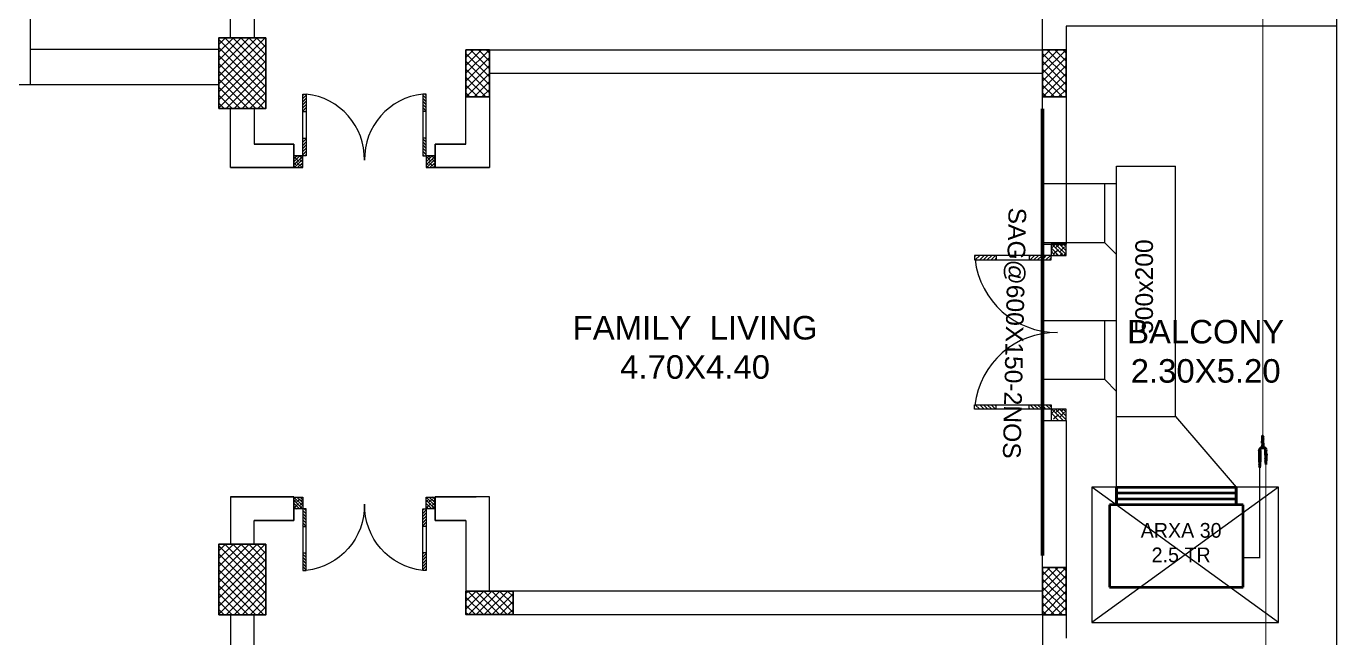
# Model space of a CAD drawing. Header units: centimetres. Extents: x -222850 to -5411, y 68875 to 74032.
# Drawn here: x -216209 to -215095, y 71863 to 72383 of the extents above; entities that cross this region are included whole.
import ezdxf

# ---------------------------------------------------------------- set-up
doc = ezdxf.new("R2010")
doc.units = ezdxf.units.CM
for name, color, linetype in [('A STAIR', 15, 'Continuous'), ('A TEXT FRAME', 253, 'Continuous'), ('COLUMN', 6, 'Continuous'), ('HAVC', 6, 'Continuous'), ('HVAC', 6, 'Continuous'), ('t10', 7, 'Continuous'), ('VRF', 31, 'Continuous'), ('WALLL', 7, 'Continuous')]:
    doc.layers.add(name, color=color, linetype=linetype)
for name, color, linetype, lineweight in [('A WALL BORDER', 130, 'Continuous', 30), ('m thick', 15, 'Continuous', 20), ('TXT BM NME', 102, 'Continuous', 13), ('wall face 1', 4, 'Continuous', 30)]:
    doc.layers.add(name, color=color, linetype=linetype, lineweight=lineweight)
doc.styles.add('ARI', font='arial.ttf')
doc.styles.get("Standard").update_dxf_attribs({"font": 'arial.ttf'})

# ---------------------------------------------------------------- blocks, each defined once
blk = doc.blocks.new('W .150')
at = {"layer": 'A STAIR', "linetype": 'ByBlock', "lineweight": 5}
h = blk.add_hatch(dxfattribs=at)
h.set_pattern_fill('ANSI31', color=256, scale=0.1875, style=0)
h.set_pattern_definition([(45, (-1278.992507, 5.066227), (-0.0165728152, 0.0165728152), [])])
h.paths.add_polyline_path([(135.572, 6.937), (135.534, 6.937), (135.534, 6.75), (135.572, 6.75)])
h.paths.add_polyline_path([(135.572, 7.406), (135.534, 7.406), (135.534, 7.218), (135.572, 7.218)])
h = blk.add_hatch(dxfattribs=at)
h.set_pattern_fill('ANSI31', color=256, scale=0.1875, style=0)
h.set_pattern_definition([(135, (1551.373335, 5.066227), (0.0165728152, 0.0165728152), [])])
h.paths.add_polyline_path([(136.847, 6.937), (136.809, 6.937), (136.809, 6.75), (136.847, 6.75)])
h.paths.add_polyline_path([(136.847, 7.406), (136.809, 7.406), (136.809, 7.218), (136.847, 7.218)])
h = blk.add_hatch(dxfattribs=at)
h.set_pattern_fill('ANSI38', color=256, scale=0.1875, angle=180, style=0)
h.set_pattern_definition([(225, (107.112264, 983.23337), (0.0165728152, -0.0165728152), []), (315, (107.112264, 983.23337), (0.04971844555, -0.0165728152), [0.05859375, -0.03515625])])
h.paths.add_polyline_path([(135.534, 6.625), (135.534, 6.75), (135.44, 6.75), (135.44, 6.625)])
h = blk.add_hatch(dxfattribs=at)
h.set_pattern_fill('ANSI38', color=256, scale=0.1875, angle=180, style=0)
h.set_pattern_definition([(225, (108.518514, 983.23337), (0.0165728152, -0.0165728152), []), (315, (108.518514, 983.23337), (0.04971844555, -0.0165728152), [0.05859375, -0.03515625])])
h.paths.add_polyline_path([(136.94, 6.625), (136.94, 6.75), (136.847, 6.75), (136.847, 6.625)])
at = {"layer": 'A STAIR', "linetype": 'ByBlock', "lineweight": 5, "ltscale": 2}
for p, q in [((135.534, 7.406), (135.572, 7.406)), ((135.534, 6.75), (135.534, 7.406)), ((135.572, 7.406), (135.572, 6.75)), ((136.847, 7.406), (136.809, 7.406)), ((136.809, 7.406), (136.809, 6.75)), ((136.847, 6.75), (136.847, 7.406)), ((135.534, 7.218), (135.572, 7.218)), ((136.847, 7.218), (136.809, 7.218)), ((135.534, 6.937), (135.572, 6.937)), ((136.847, 6.937), (136.809, 6.937)), ((135.572, 6.75), (135.534, 6.75)), ((136.809, 6.75), (136.847, 6.75))]:
    blk.add_line(p, q, dxfattribs=at)
at = {"layer": 'A STAIR', "linetype": 'ByBlock', "lineweight": 5}
for points in [[(135.44, 6.75), (135.44, 6.625), (135.534, 6.625), (135.534, 6.75)], [(136.847, 6.75), (136.847, 6.625), (136.94, 6.625), (136.94, 6.75)]]:
    blk.add_lwpolyline(points, close=True, dxfattribs=at)
at = {"layer": 'A WALL BORDER', "color": 42, "linetype": 'ByBlock', "lineweight": 5, "ltscale": 0.005}
for centre, start, end in [((135.494, 6.714), 358.9677, 83.6083), ((136.887, 6.714), 96.3917, 181.0323)]:
    blk.add_arc(centre, 0.696, start, end, dxfattribs=at)
blk = doc.blocks.new('ER')
at = {"layer": 'A STAIR', "linetype": 'ByBlock', "lineweight": 5, "ltscale": 2}
for points in [[(-9.3, 135.6), (3.5, 135.6), (3.5, 145.2), (-9.3, 145.2)], [(-74.4, 135.6), (-74.4, 131.8), (-9.3, 131.8), (-9.3, 135.6)], [(-74.4, 4.8), (-74.4, 8.6), (-9.3, 8.6), (-9.3, 4.8)], [(-9.3, -4.8), (3.5, -4.8), (3.5, 4.8), (-9.3, 4.8)]]:
    blk.add_lwpolyline(points, close=True, dxfattribs=at)
for points in [[(-8.6, 145.2), (1, 135.6)], [(-5.4, 142), (-2.2, 145.2), (3.5, 139.5)], [(-5.4, 145.2), (3.5, 136.3)], [(-0.3, 143.3), (1, 145.2), (3.5, 142.7)], [(-73.1, 135.6), (-74.4, 134.4)], [(-69.9, 135.6), (-73.7, 131.8)], [(-66.1, 135.6), (-69.9, 131.8)], [(-62.9, 135.6), (-66.7, 131.8)], [(-59.7, 135.6), (-63.5, 131.8)], [(-56.5, 135.6), (-60.3, 131.8)], [(-55.9, 135.6), (-55.9, 131.8)], [(-26.5, 135.6), (-27.8, 134.4)], [(-27.8, 135.6), (-27.8, 131.8)], [(-23.3, 135.6), (-27.1, 131.8)], [(-20.1, 135.6), (-23.9, 131.8)], [(-16.9, 135.6), (-20.7, 131.8)], [(-13.7, 135.6), (-16.9, 131.8)], [(-9.9, 135.6), (-13.7, 131.8)], [(-9.3, 133.7), (-10.5, 131.8)], [(-9.3, 141.4), (-6.1, 144.6)], [(-9.3, 142), (-2.9, 135.6)], [(-9.3, 138.2), (-8, 139.5)], [(-9.3, 138.8), (-6.1, 135.6)], [(-7.3, 136.9), (-2.9, 140.7)], [(-4.8, 135.6), (-4.8, 136.3)], [(-2.2, 138.2), (2.2, 142.7)], [(-1.6, 135.6), (0.3, 137.6)], [(1.6, 135.6), (3.5, 137.6)], [(2.9, 140.1), (3.5, 140.7)], [(-55.9, 133.1), (-57.1, 131.8)], [(-69.9, 4.8), (-73.7, 8.6)], [(-66.1, 4.8), (-69.9, 8.6)], [(-62.9, 4.8), (-66.7, 8.6)], [(-59.7, 4.8), (-63.5, 8.6)], [(-56.5, 4.8), (-60.3, 8.6)], [(-55.9, 7.3), (-57.1, 8.6)], [(-55.9, 4.8), (-55.9, 8.6)], [(-27.8, 4.8), (-27.8, 8.6)], [(-26.5, 4.8), (-27.8, 5.4)], [(-23.3, 4.8), (-27.1, 8.6)], [(-20.1, 4.8), (-23.9, 8.6)], [(-16.9, 4.8), (-20.7, 8.6)], [(-13.7, 4.8), (-16.9, 8.6)], [(-9.9, 4.8), (-13.7, 8.6)], [(-9.3, 6.7), (-10.5, 8.6)], [(-9.3, 1), (-6.1, 4.1)], [(-9.3, 1.6), (-2.9, -4.8)], [(-8.6, 4.8), (1, -4.8)], [(-7.3, -3.5), (-2.9, 0.3)], [(-5.4, 1.6), (-2.2, 4.8), (3.5, -1)], [(-5.4, 4.8), (3.5, -4.1)], [(-2.2, -2.2), (2.2, 2.2)], [(-0.3, 2.9), (1, 4.8), (3.5, 2.2)], [(2.9, -0.3), (3.5, 0.3)]]:
    blk.add_lwpolyline(points, dxfattribs=at)
at = {"layer": 'A WALL BORDER', "color": 42, "linetype": 'ByBlock', "lineweight": 5, "ltscale": 0.005}
for centre, radius, start, end in [((-4.3, 140.2), 70.1, 186.6615, 270.3634), ((-4.7, 0.4), 69.7, 89.3114, 173.4685)]:
    blk.add_arc(centre, radius, start, end, dxfattribs=at)
blk = doc.blocks.new('BRNTT')
at = {"color": 56, "linetype": 'Continuous', "lineweight": 15, "ltscale": 0.005}
for p, q in [((13602, -27828), (12017, -27828)), ((12017, -27828), (12017, -28978)), ((12017, -28978), (13602, -27828)), ((12017, -27828), (13602, -28978)), ((13602, -28978), (13602, -27828)), ((12017, -28978), (13602, -28978))]:
    blk.add_line(p, q, dxfattribs=at)
at = {"layer": 'VRF', "color": 15, "linetype": 'Continuous', "lineweight": 40, "ltscale": 0.005, "true_color": 0xac4f35}
for p, q in [((13452, -28128), (12317, -28128)), ((12317, -28128), (12317, -28828)), ((13452, -28828), (13452, -28128)), ((12317, -28828), (13452, -28828)), ((12377, -28878), (13392, -28878)), ((12377, -28928), (13392, -28928)), ((13392, -28978), (12377, -28978))]:
    blk.add_line(p, q, dxfattribs=at)
for points in [[(12377, -28978), (12377, -28978), (12377, -28828), (12377, -28828)], [(13392, -28978), (13392, -28978), (13392, -28828), (13392, -28828)]]:
    blk.add_lwpolyline(points, close=True, dxfattribs=at)
blk = doc.blocks.new('A$C18D43A76')
at = {"layer": 'VRF', "xscale": 0.1, "yscale": 0.1, "zscale": 0.1, "rotation": 270}
blk.add_blockref('BRNTT', (2782.8, 1360.2), dxfattribs=at)
at = {"layer": 'VRF', "color": 251, "insert": (-84.6, 75.8), "char_height": 12.5, "width": 252.101, "attachment_point": 2, "rotation": 90}
blk.add_mtext('{\\fCentury Gothic|b0|i0|c0|p34;\\C0;ARXA 30\\P2.5 TR}', dxfattribs=at)
blk = doc.blocks.new('45')
at = {"color": 42}
for p, q in [((5375.152, -1589.896), (5375.139, -1589.896)), ((5375.139, -1589.896), (5375.139, -1589.906)), ((5375.152, -1589.906), (5375.139, -1589.906)), ((5375.157, -1589.895), (5375.152, -1589.896)), ((5375.152, -1589.896), (5375.152, -1589.906)), ((5375.152, -1589.906), (5375.157, -1589.908)), ((5375.175, -1589.895), (5375.157, -1589.895)), ((5375.157, -1589.895), (5375.157, -1589.908)), ((5375.175, -1589.908), (5375.157, -1589.908)), ((5375.179, -1589.894), (5375.175, -1589.895)), ((5375.175, -1589.895), (5375.175, -1589.908)), ((5375.175, -1589.908), (5375.179, -1589.909)), ((5375.198, -1589.894), (5375.179, -1589.894)), ((5375.179, -1589.894), (5375.179, -1589.909)), ((5375.198, -1589.909), (5375.179, -1589.909)), ((5375.198, -1589.909), (5375.179, -1589.909)), ((5375.198, -1589.894), (5375.202, -1589.892)), ((5375.198, -1589.894), (5375.198, -1589.909)), ((5375.198, -1589.894), (5375.198, -1589.909)), ((5375.202, -1589.91), (5375.198, -1589.909)), ((5375.223, -1589.892), (5375.202, -1589.892)), ((5375.202, -1589.892), (5375.202, -1589.91)), ((5375.223, -1589.91), (5375.202, -1589.91)), ((5375.223, -1589.91), (5375.223, -1589.892)), ((5375.223, -1589.894), (5375.241, -1589.894)), ((5375.223, -1589.894), (5375.241, -1589.894)), ((5375.223, -1589.909), (5375.241, -1589.909)), ((5375.241, -1589.892), (5375.259, -1589.892)), ((5375.241, -1589.91), (5375.241, -1589.892)), ((5375.241, -1589.91), (5375.26, -1589.91)), ((5375.273, -1589.9), (5375.259, -1589.892)), ((5375.26, -1589.91), (5375.273, -1589.902)), ((5375.299, -1589.861), (5375.333, -1589.861)), ((5375.299, -1589.861), (5375.333, -1589.861)), ((5375.299, -1589.876), (5375.333, -1589.876)), ((5375.333, -1589.926), (5375.299, -1589.926)), ((5375.333, -1589.861), (5375.337, -1589.86)), ((5375.333, -1589.876), (5375.333, -1589.861)), ((5375.337, -1589.878), (5375.333, -1589.876)), ((5375.333, -1589.926), (5375.337, -1589.924)), ((5375.333, -1589.941), (5375.333, -1589.926)), ((5375.337, -1589.86), (5375.348, -1589.86)), ((5375.337, -1589.878), (5375.337, -1589.86)), ((5375.337, -1589.878), (5375.348, -1589.878)), ((5375.337, -1589.924), (5375.348, -1589.924)), ((5375.337, -1589.943), (5375.337, -1589.924)), ((5375.348, -1589.878), (5375.348, -1589.86)), ((5375.348, -1589.861), (5375.375, -1589.861)), ((5375.348, -1589.861), (5375.375, -1589.861)), ((5375.348, -1589.876), (5375.375, -1589.876)), ((5375.348, -1589.943), (5375.348, -1589.924)), ((5375.348, -1589.941), (5375.348, -1589.926)), ((5375.348, -1589.926), (5375.384, -1589.926)), ((5375.375, -1589.86), (5375.394, -1589.86)), ((5375.375, -1589.878), (5375.375, -1589.86)), ((5375.375, -1589.876), (5375.375, -1589.861)), ((5375.375, -1589.878), (5375.394, -1589.878)), ((5375.384, -1589.941), (5375.384, -1589.926)), ((5375.388, -1589.927), (5375.384, -1589.926)), ((5375.388, -1589.927), (5375.41, -1589.927)), ((5375.388, -1589.94), (5375.388, -1589.927)), ((5375.394, -1589.878), (5375.394, -1589.86)), ((5375.394, -1589.86), (5375.398, -1589.861)), ((5375.398, -1589.876), (5375.394, -1589.878)), ((5375.398, -1589.861), (5375.421, -1589.861)), ((5375.398, -1589.861), (5375.421, -1589.861)), ((5375.398, -1589.876), (5375.398, -1589.861)), ((5375.398, -1589.876), (5375.421, -1589.876)), ((5375.41, -1589.94), (5375.41, -1589.927)), ((5375.414, -1589.928), (5375.41, -1589.927)), ((5375.414, -1589.928), (5375.43, -1589.928)), ((5375.414, -1589.939), (5375.414, -1589.928)), ((5375.421, -1589.876), (5375.421, -1589.861)), ((5375.425, -1589.862), (5375.421, -1589.861)), ((5375.421, -1589.876), (5375.425, -1589.875)), ((5375.425, -1589.862), (5375.447, -1589.862)), ((5375.425, -1589.875), (5375.425, -1589.862)), ((5375.425, -1589.875), (5375.447, -1589.875)), ((5375.43, -1589.939), (5375.43, -1589.928)), ((5375.434, -1589.93), (5375.43, -1589.928)), ((5375.434, -1589.93), (5375.447, -1589.93)), ((5375.434, -1589.937), (5375.434, -1589.93)), ((5375.434, -1589.937), (5375.434, -1589.93)), ((5375.447, -1589.875), (5375.447, -1589.862)), ((5375.451, -1589.863), (5375.447, -1589.862)), ((5375.447, -1589.875), (5375.451, -1589.874)), ((5375.447, -1589.937), (5375.447, -1589.93)), ((5375.451, -1589.863), (5375.468, -1589.863)), ((5375.451, -1589.874), (5375.451, -1589.863)), ((5375.451, -1589.874), (5375.468, -1589.874)), ((5375.468, -1589.874), (5375.468, -1589.863)), ((5375.472, -1589.865), (5375.468, -1589.863)), ((5375.468, -1589.874), (5375.472, -1589.872)), ((5375.472, -1589.865), (5375.485, -1589.865)), ((5375.472, -1589.872), (5375.472, -1589.865)), ((5375.472, -1589.872), (5375.472, -1589.865)), ((5375.472, -1589.872), (5375.485, -1589.872)), ((5375.485, -1589.872), (5375.485, -1589.865)), ((5375.333, -1589.941), (5375.299, -1589.941)), ((5375.337, -1589.943), (5375.333, -1589.941)), ((5375.337, -1589.943), (5375.348, -1589.943)), ((5375.348, -1589.941), (5375.384, -1589.941)), ((5375.384, -1589.941), (5375.388, -1589.94)), ((5375.388, -1589.94), (5375.41, -1589.94)), ((5375.41, -1589.94), (5375.414, -1589.939)), ((5375.414, -1589.939), (5375.43, -1589.939)), ((5375.43, -1589.939), (5375.434, -1589.937)), ((5375.434, -1589.937), (5375.447, -1589.937))]:
    blk.add_line(p, q, dxfattribs=at)
for centre, radius, start, end in [((5375.299, -1589.901), 0.0402, 90, 167.3561), ((5375.299, -1589.901), 0.0402, 193.2836, 270), ((5375.272, -1589.901), 0.00162, 302.7005, 58.7276), ((5375.299, -1589.901), 0.0247, 90, 270)]:
    blk.add_arc(centre, radius, start, end, dxfattribs=at)
blk = doc.blocks.new('A$C49C76B04')
at = {"layer": 'wall face 1', "color": 7, "xscale": 100, "yscale": 100, "zscale": 100, "rotation": 180}
blk.add_blockref('45', (537529.9, -158986.1), dxfattribs=at)
blk = doc.blocks.new('A$C22C16DCF')
at = {"layer": 't10', "color": 30, "true_color": 0xf26722, "rotation": 90}
blk.add_blockref('A$C49C76B04', (7.8, 11.3), dxfattribs=at)
blk = doc.blocks.new('A$C2F3818EF')
at = {"layer": 'HVAC', "color": 30, "true_color": 0xf26722}
blk.add_blockref('A$C22C16DCF', (-7.8, -9.6), dxfattribs=at)
blk = doc.blocks.new('A$C2E9877FA')
at = {"layer": 'HAVC', "color": 30, "ltscale": 100, "true_color": 0xf26722, "xscale": 10, "yscale": 10, "zscale": 10, "rotation": 269.9999999999999}
blk.add_blockref('A$C2F3818EF', (-42, -72), dxfattribs=at)

msp = doc.modelspace()

# ---------------------------------------------------------------- hatches: boundary and pattern name
at = {"layer": 'A STAIR', "linetype": 'ByBlock', "lineweight": 5}
h = msp.add_hatch(dxfattribs=at)
h.set_pattern_fill('ANSI31', color=256, scale=15, style=0)
h.set_pattern_definition([(45, (-329136.049, 72137.7076), (-1.325825215, 1.325825215), [])])
h.paths.add_polyline_path([(-215970.915, 72287.379), (-215973.915, 72287.379), (-215973.915, 72272.379), (-215970.915, 72272.379)])
h.paths.add_polyline_path([(-215970.915, 72324.879), (-215973.915, 72324.879), (-215973.915, 72309.879), (-215970.915, 72309.879)])
h = msp.add_hatch(dxfattribs=at)
h.set_pattern_fill('ANSI31', color=256, scale=15, style=0)
h.set_pattern_definition([(135, (-102706.7816, 72137.7076), (1.325825215, 1.325825215), [])])
h.paths.add_polyline_path([(-215868.915, 72287.379), (-215871.915, 72287.379), (-215871.915, 72272.379), (-215868.915, 72272.379)])
h.paths.add_polyline_path([(-215868.915, 72324.879), (-215871.915, 72324.879), (-215871.915, 72309.879), (-215868.915, 72309.879)])
h = msp.add_hatch(dxfattribs=at)
h.set_pattern_fill('ANSI38', color=256, scale=15, angle=180, style=0)
h.set_pattern_definition([(225, (-218247.6674, 150391.0791), (1.325825215, -1.325825215), []), (315, (-218247.6674, 150391.0791), (3.977475646, -1.325825215), [4.6875, -2.8125])])
h.paths.add_polyline_path([(-215973.915, 72262.379), (-215973.915, 72272.379), (-215981.415, 72272.379), (-215981.415, 72262.379)])
h = msp.add_hatch(dxfattribs=at)
h.set_pattern_fill('ANSI38', color=256, scale=15, angle=180, style=0)
h.set_pattern_definition([(225, (-218135.1674, 150391.0791), (1.325825215, -1.325825215), []), (315, (-218135.1674, 150391.0791), (3.977475646, -1.325825215), [4.6875, -2.8125])])
h.paths.add_polyline_path([(-215861.415, 72262.379), (-215861.415, 72272.379), (-215868.915, 72272.379), (-215868.915, 72262.379)])
at = {"layer": 'COLUMN'}
h = msp.add_hatch(dxfattribs=at)
h.set_pattern_fill('ANSI37', color=2, scale=1.5)
h.set_pattern_definition([(45, (20449.6476, 53416.2587), (-3.36759605, 3.36759605), []), (135, (20449.6476, 53416.2587), (-3.36759605, -3.36759605), [])])
h.paths.add_polyline_path([(-216045.172, 72312.679), (-216005.172, 72312.679), (-216005.172, 72372.679), (-216045.172, 72372.679)])
h = msp.add_hatch(dxfattribs=at)
h.set_pattern_fill('ANSI37', color=2, scale=1.5)
h.set_pattern_definition([(45, (18231.3045, 53327.409), (-3.36759605, 3.36759605), []), (135, (18231.3045, 53327.409), (-3.36759605, -3.36759605), [])])
h.paths.add_polyline_path([(-215835.177, 72362.39), (-215815.177, 72362.39), (-215815.177, 72322.39), (-215835.177, 72322.39)])
h = msp.add_hatch(dxfattribs=at)
h.set_pattern_fill('ANSI37', color=2, scale=1.5)
h.set_pattern_definition([(45, (18721.299, 53327.409), (-3.36759605, 3.36759605), []), (135, (18721.299, 53327.409), (-3.36759605, -3.36759605), [])])
h.paths.add_polyline_path([(-215345.182, 72362.39), (-215325.182, 72362.39), (-215325.182, 72322.39), (-215345.182, 72322.39)])
h = msp.add_hatch(dxfattribs=at)
h.set_pattern_fill('ANSI37', color=2, scale=1.5)
h.set_pattern_definition([(45, (20449.6766, 52985.8873), (-3.36759605, 3.36759605), []), (135, (20449.6766, 52985.8873), (-3.36759605, -3.36759605), [])])
h.paths.add_polyline_path([(-216045.143, 71882.308), (-216005.143, 71882.308), (-216005.143, 71942.308), (-216045.143, 71942.308)])
h = msp.add_hatch(dxfattribs=at)
h.set_pattern_fill('ANSI37', color=2, scale=1.5)
h.set_pattern_definition([(45, (18721.3045, 52887.3267), (-3.36759605, 3.36759605), []), (135, (18721.3045, 52887.3267), (-3.36759605, -3.36759605), [])])
h.paths.add_polyline_path([(-215345.177, 71922.308), (-215325.177, 71922.308), (-215325.177, 71882.308), (-215345.177, 71882.308)])
h = msp.add_hatch(dxfattribs=at)
h.set_pattern_fill('ANSI37', color=2, scale=1.5)
h.set_pattern_definition([(45, (18231.3045, 52407.289), (-3.36759605, 3.36759605), []), (135, (18231.3045, 52407.289), (-3.36759605, -3.36759605), [])])
h.paths.add_polyline_path([(-215795.184, 71902.379), (-215795.184, 71882.379), (-215835.184, 71882.379), (-215835.184, 71902.379)])

# ---------------------------------------------------------------- linework, layer by layer
at = {"layer": 'A STAIR', "linetype": 'ByBlock', "lineweight": 5, "ltscale": 2}
for p, q in [((-215973.915, 72324.879), (-215970.915, 72324.879)), ((-215973.915, 72272.379), (-215973.915, 72324.879)), ((-215970.915, 72324.879), (-215970.915, 72272.379)), ((-215868.915, 72324.879), (-215871.915, 72324.879)), ((-215871.915, 72324.879), (-215871.915, 72272.379)), ((-215868.915, 72272.379), (-215868.915, 72324.879)), ((-215973.915, 72309.879), (-215970.915, 72309.879)), ((-215868.915, 72309.879), (-215871.915, 72309.879)), ((-215973.915, 72287.379), (-215970.915, 72287.379)), ((-215868.915, 72287.379), (-215871.915, 72287.379)), ((-215970.915, 72272.379), (-215973.915, 72272.379)), ((-215871.915, 72272.379), (-215868.915, 72272.379))]:
    msp.add_line(p, q, dxfattribs=at)
at = {"layer": 'A STAIR', "linetype": 'ByBlock', "lineweight": 5}
for points in [[(-215981.415, 72272.379), (-215981.415, 72262.379), (-215973.915, 72262.379), (-215973.915, 72272.379)], [(-215868.915, 72272.379), (-215868.915, 72262.379), (-215861.415, 72262.379), (-215861.415, 72272.379)]]:
    msp.add_lwpolyline(points, close=True, dxfattribs=at)
at = {"layer": 'A TEXT FRAME', "color": 4, "linetype": 'ByBlock', "lineweight": 5}
for p, q in [((-215345.194, 72362.379), (-215345.194, 72722.379)), ((-216035.194, 72372.679), (-216035.194, 72571.739)), ((-216015.194, 72572.312), (-216015.194, 72372.679)), ((-215095.194, 71547.259), (-215095.194, 72517.379)), ((-215325.194, 72382.499), (-215325.194, 72197.379)), ((-215095.194, 72382.499), (-215325.194, 72382.499)), ((-215835.194, 72282.379), (-215835.194, 72362.379)), ((-215835.194, 72362.379), (-215345.194, 72362.379)), ((-215345.194, 72342.379), (-215815.194, 72342.379)), ((-215815.194, 72342.379), (-215815.194, 72262.379)), ((-215345.194, 72197.379), (-215345.194, 72342.379)), ((-216035.194, 72262.379), (-216035.194, 72312.679)), ((-216015.194, 72312.679), (-216015.194, 72282.379)), ((-215835.194, 72262.379), (-215815.194, 72262.379)), ((-215345.194, 72197.379), (-215325.194, 72197.379)), ((-215345.194, 71902.379), (-215345.194, 72047.379)), ((-215345.194, 72047.379), (-215325.194, 72047.379)), ((-215325.194, 72047.379), (-215325.194, 71862.259)), ((-216035.194, 71982.379), (-216035.194, 71942.308)), ((-215815.194, 71982.379), (-215835.194, 71982.379)), ((-215815.194, 71902.379), (-215815.194, 71982.379)), ((-216015.194, 71942.308), (-216015.194, 71962.379)), ((-215835.194, 71962.379), (-215835.194, 71882.379)), ((-215345.194, 71902.379), (-215815.194, 71902.379)), ((-216035.194, 71882.308), (-216035.194, 71692.318)), ((-216015.194, 71692.318), (-216015.194, 71882.308)), ((-215835.194, 71882.379), (-215345.194, 71882.379)), ((-215345.194, 71882.379), (-215345.194, 71502.259))]:
    msp.add_line(p, q, dxfattribs=at)
at = {"layer": 'A TEXT FRAME', "color": 4, "linetype": 'ByBlock'}
for p, q in [((-215981.415, 72282.379), (-216015.194, 72282.379)), ((-215981.415, 72262.379), (-215981.415, 72282.379)), ((-215835.194, 72282.379), (-215861.415, 72282.379)), ((-215861.415, 72262.379), (-215861.415, 72282.379)), ((-215981.415, 72262.379), (-216035.194, 72262.379)), ((-215815.194, 72262.379), (-215861.415, 72262.379)), ((-215981.415, 71982.379), (-216035.194, 71982.379)), ((-215981.415, 71982.379), (-215981.415, 71962.379)), ((-215826.432, 71982.379), (-215861.415, 71982.379)), ((-215861.415, 71982.379), (-215861.415, 71962.379)), ((-215981.415, 71962.379), (-216015.194, 71962.379)), ((-215835.194, 71962.379), (-215861.415, 71962.379))]:
    msp.add_line(p, q, dxfattribs=at)
at = {"layer": 'A TEXT FRAME', "color": 6, "linetype": 'ByBlock'}
for points in [[(-216005.172, 72372.679), (-216045.172, 72372.679), (-216045.172, 72312.679), (-216005.172, 72312.679)], [(-215835.177, 72362.39), (-215815.177, 72362.39), (-215815.177, 72322.39), (-215835.177, 72322.39)], [(-215345.182, 72362.39), (-215325.182, 72362.39), (-215325.182, 72322.39), (-215345.182, 72322.39)], [(-216005.143, 71942.308), (-216045.143, 71942.308), (-216045.143, 71882.308), (-216005.143, 71882.308)], [(-215345.177, 71922.308), (-215325.177, 71922.308), (-215325.177, 71882.308), (-215345.177, 71882.308)], [(-215795.184, 71902.379), (-215795.184, 71882.379), (-215835.184, 71882.379), (-215835.184, 71902.379)]]:
    msp.add_lwpolyline(points, close=True, dxfattribs=at)
at = {"layer": 'A TEXT FRAME', "color": 2, "linetype": 'ByBlock', "const_width": 3}
msp.add_lwpolyline([(-215345.194, 72312.39), (-215345.194, 71932.379)], dxfattribs=at)
at = {"layer": 'A WALL BORDER', "color": 42, "linetype": 'ByBlock', "lineweight": 5, "ltscale": 0.005}
for centre, start, end in [((-215977.117, 72269.514), 358.967672, 83.60833), ((-215865.713, 72269.514), 96.39167, 181.032328)]:
    msp.add_arc(centre, 55.711, start, end, dxfattribs=at)
at = {"layer": 'm thick'}
msp.add_line((-216205.322, 72363.025), (-216045.172, 72363.025), dxfattribs=at)
at = {"layer": 'TXT BM NME', "color": 3, "linetype": 'ByBlock'}
for p, q in [((-215282.263, 71990.668, 0), (-215282.263, 72263.458, 0)), ((-215282.263, 72263.458, 0), (-215232.263, 72263.458, 0)), ((-215232.263, 72050.668, 0), (-215232.263, 72263.458, 0)), ((-215282.263, 72248.458, 0), (-215345.216, 72248.458, 0)), ((-215292.263, 72198.458, 0), (-215292.263, 72248.458, 0)), ((-215292.263, 72198.458, 0), (-215345.216, 72198.458, 0)), ((-215292.263, 72198.458, 0), (-215282.263, 72188.458, 0)), ((-215282.263, 72132.176, 0), (-215345.216, 72132.176, 0)), ((-215292.263, 72082.176, 0), (-215292.263, 72132.176, 0)), ((-215292.263, 72082.176, 0), (-215345.216, 72082.176, 0)), ((-215292.263, 72082.176, 0), (-215282.263, 72072.176, 0)), ((-215282.263, 72050.668, 0), (-215232.263, 72050.668, 0)), ((-215232.263, 72050.668, 0), (-215180.763, 71990.668, 0)), ((-215282.263, 71990.668, 0), (-215180.763, 71990.668, 0))]:
    msp.add_line(p, q, dxfattribs=at)
at = {"layer": 'TXT BM NME', "color": 3, "linetype": 'ByBlock', "const_width": 1}
for points in [[(-215158.071, 72034.789), (-215158.071, 72418.239), (-215158.071, 72665.993)], [(-215160.684, 72007.081), (-215160.684, 71930.783), (-215174.763, 71930.783)], [(-215155.493, 72010.082), (-215155.493, 71422.375), (-215170.54, 71422.375)]]:
    msp.add_lwpolyline(points, dxfattribs=at)
at = {"layer": 'WALLL', "linetype": 'ByBlock', "lineweight": 5}
for p, q in [((-216205.322, 72333.025), (-216205.322, 72513.025)), ((-216215.322, 72333.025), (-216045.172, 72333.025))]:
    msp.add_line(p, q, dxfattribs=at)

# ---------------------------------------------------------------- block references
at = {"layer": 'A TEXT FRAME', "color": 244, "linetype": 'ByBlock', "true_color": 0x991b1e}
msp.add_blockref('ER', (-215328.704, 72052.166), dxfattribs=at)
at = {"layer": 'A TEXT FRAME', "color": 4, "linetype": 'ByBlock', "lineweight": 5, "xscale": -80.00000003539023, "yscale": 80.00000003539023, "zscale": 80.00000003539023, "rotation": 180}
msp.add_blockref('W .150', (-226816.648, 72512.348), dxfattribs=at)
at = {"layer": 'TXT BM NME', "color": 30, "linetype": 'ByBlock', "true_color": 0xf26722, "xscale": -0.08000000000000002, "yscale": 0.08000000000000002, "zscale": 0.08000000000000002, "rotation": 270}
msp.add_blockref('A$C2E9877FA', (-215155.568, 72023.968), dxfattribs=at)
at = {"layer": 'TXT BM NME', "color": 0, "linetype": 'ByBlock', "rotation": 270}
msp.add_blockref('A$C18D43A76', (-215303.263, 71875.668, 0), dxfattribs=at)

# ---------------------------------------------------------------- texts
at = {"lineweight": 5, "char_height": 20, "width": 392.50181, "attachment_point": 3, "style": 'ARI'}
for s, insert in [('\\pxqc;FAMILY  LIVING\\P4.70X4.40', (-215444.238, 72136.211)), ('\\pxqc;BALCONY\\P2.30X5.20', (-215010.356, 72132.894))]:
    msp.add_mtext(s, dxfattribs=dict(at, insert=insert))
at = {"layer": 'A TEXT FRAME', "color": 6, "linetype": 'ByBlock', "insert": (-215359.062, 72228.11), "char_height": 15, "attachment_point": 1, "rotation": 268.676128}
msp.add_mtext('SAG@600X150-2NOS', dxfattribs=at)
at = {"layer": 'A TEXT FRAME', "color": 3, "linetype": 'ByBlock', "insert": (-215251.18, 72201.35, 0), "char_height": 15, "attachment_point": 9, "rotation": 90}
msp.add_mtext('500x200', dxfattribs=at)

doc.saveas('drawing.dxf')
